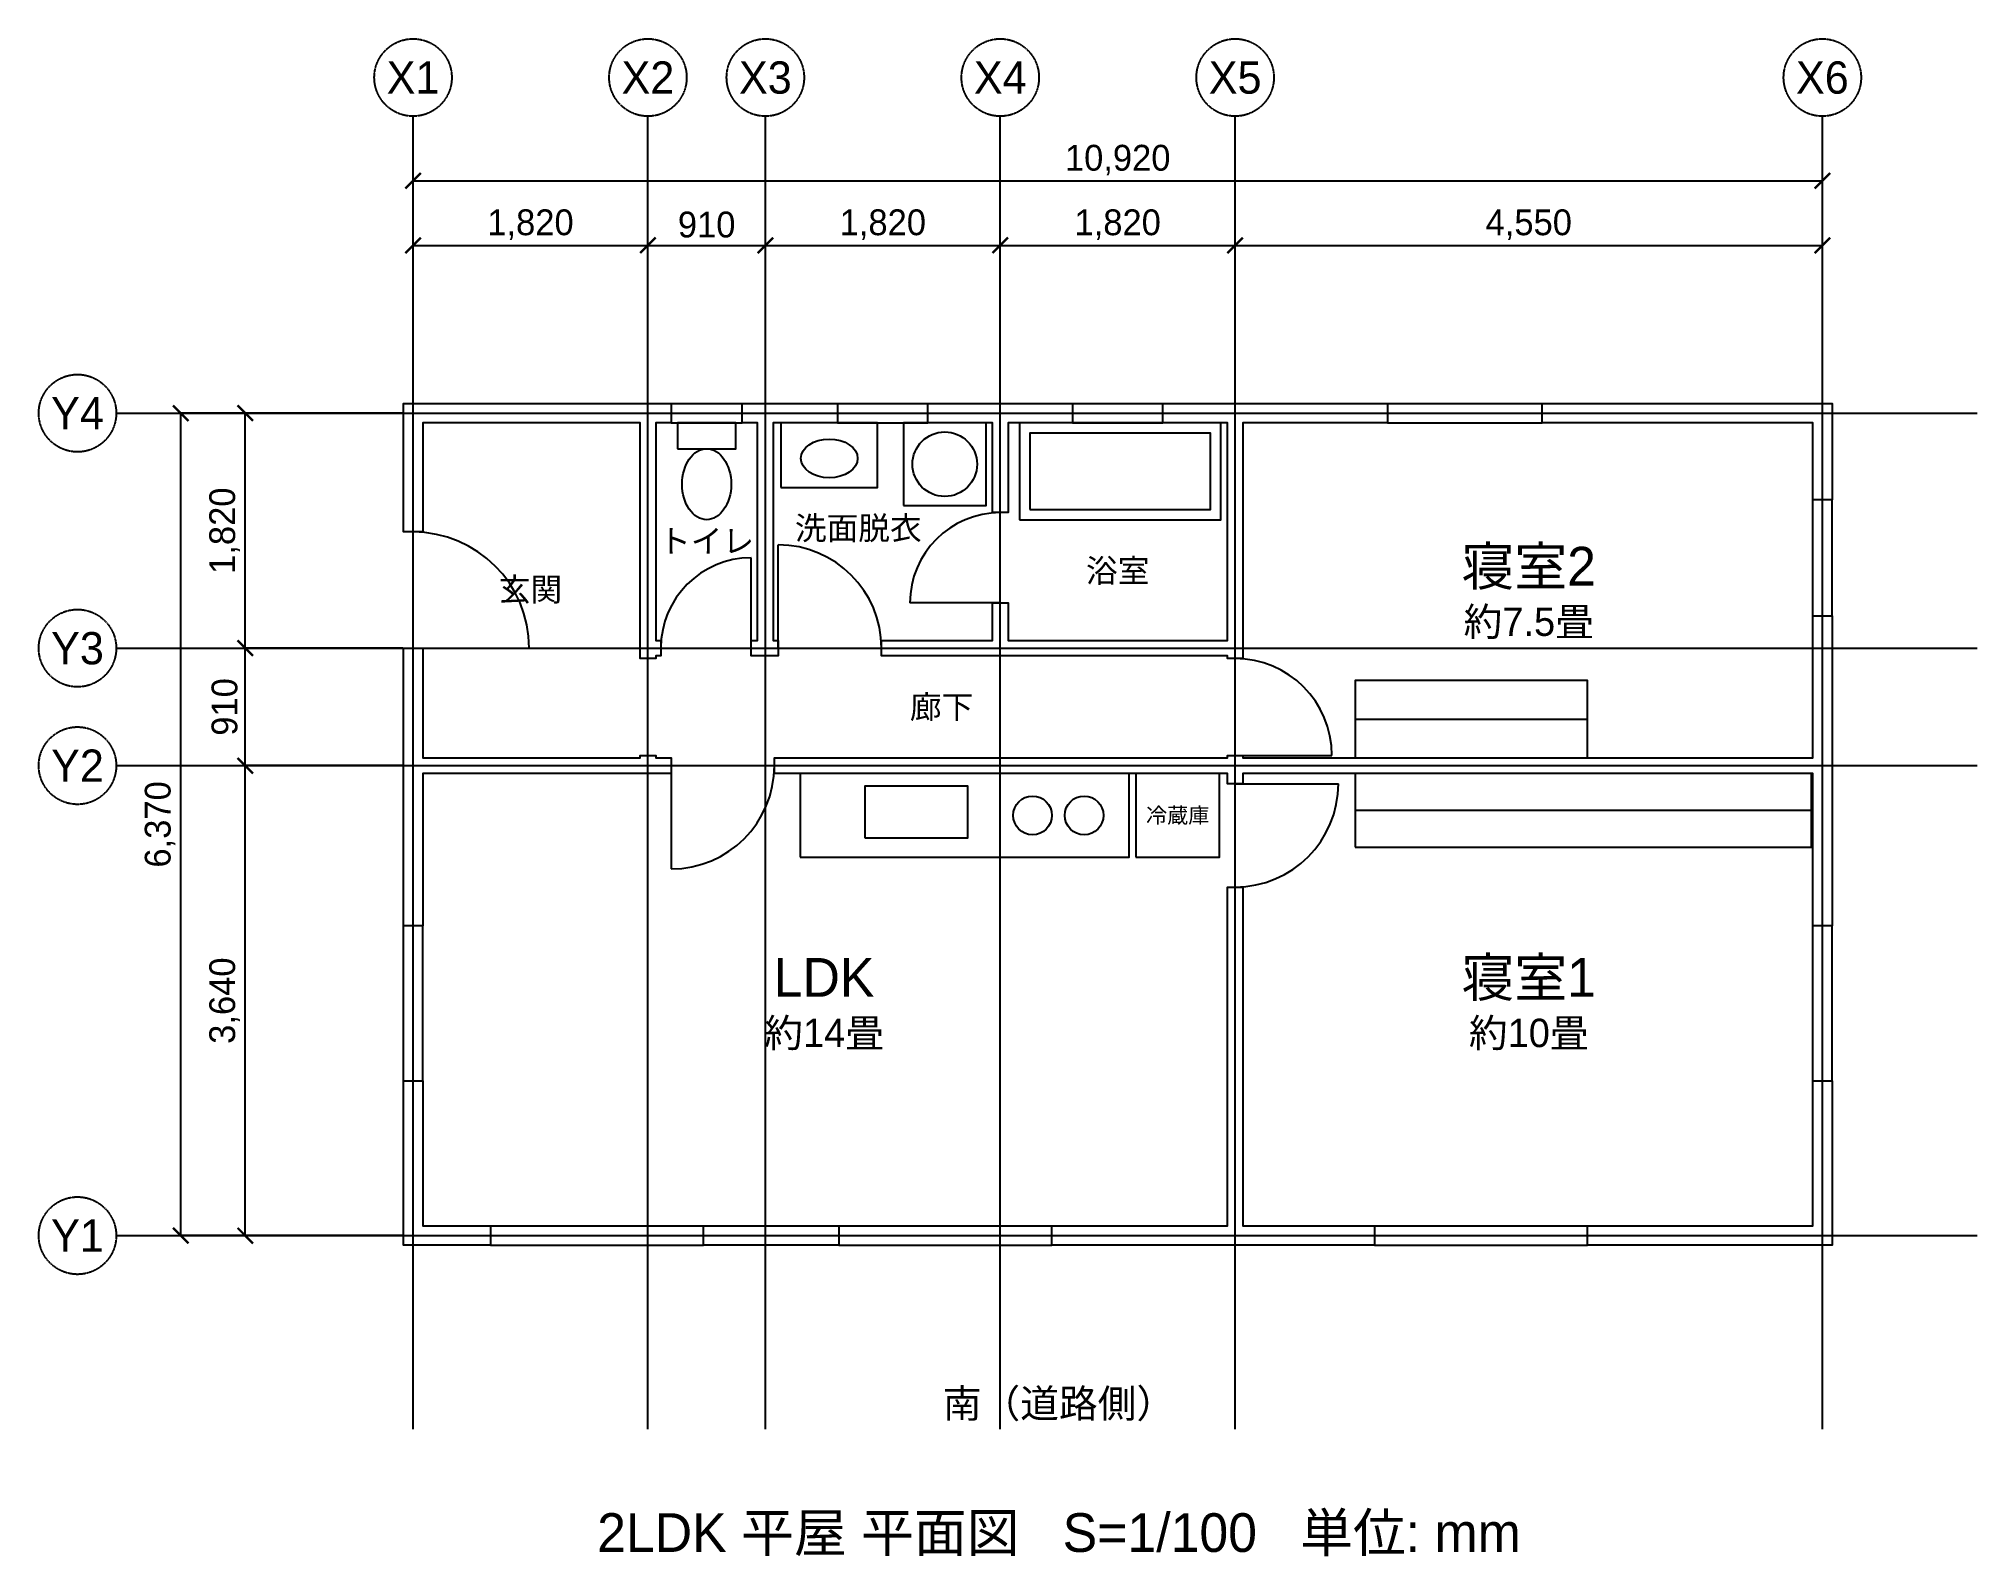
# Model space of a CAD drawing. Header units: millimetres. Extents: x -2900 to 12120, y -2483 to 9270.
import ezdxf
from ezdxf.enums import TextEntityAlignment as Align

# ---------------------------------------------------------------- set-up
doc = ezdxf.new("R2010")
doc.units = ezdxf.units.MM
doc.linetypes.add('CENTER', pattern=[5.08, 3.175, -0.635, 0.635, -0.635])
for name, color, linetype in [('DIM', 2, 'CONTINUOUS'), ('DOOR', 3, 'CONTINUOUS'), ('FIXTURE', 8, 'CONTINUOUS'), ('GRID', 1, 'CENTER'), ('TEXT', 7, 'CONTINUOUS'), ('WALL', 7, 'CONTINUOUS'), ('WINDOW', 4, 'CONTINUOUS')]:
    doc.layers.add(name, color=color, linetype=linetype)
doc.styles.add('kst32b', font='kst32b.lff')
doc.styles.add('OpenSansCondensed-Light', font='OpenSansCondensed-Light.ttf')
doc.dimstyles.new('EZDXF', dxfattribs={"dimtxt": 0.25, "dimasz": 0.175, "dimexe": 0.375, "dimexo": 0.125, "dimgap": 0.1, "dimtad": 1, "dimlfac": 100, "dimzin": 12, "dimdsep": 46, "dimtxsty": 'OpenSansCondensed-Light', "dimblk": 'ARCHTICK', "dimcen": 2.5, "dimazin": 3, "dimtfac": 0.5, "dimtmove": 2, "dimatfit": 3})

# ---------------------------------------------------------------- blocks, each defined once
blk = doc.blocks.new('_ARCHTICK')
at = {"color": 0, "linetype": 'BYBLOCK', "const_width": 0.15}
blk.add_lwpolyline([(-0.5, -0.5), (0.5, 0.5)], dxfattribs=at)

msp = doc.modelspace()

# ---------------------------------------------------------------- linework, layer by layer
at = {"layer": 'DOOR'}
for p, q in [((2830, 4550), (2830, 5350)), ((2620, 4550), (2620, 5250)), ((4550, 4900), (3850, 4900)), ((0, 4550), (900, 4550)), ((2000, 3640), (2000, 2840)), ((6370, 3720), (7120, 3720)), ((6370, 3500), (7170, 3500))]:
    msp.add_line(p, q, dxfattribs=at)
for centre, radius, start, end in [((4550, 4900), 700, 90, 180), ((0, 4550), 900, 0, 90), ((2830, 4550), 800, 0, 90), ((2620, 4550), 700, 90, 180), ((6370, 3720), 750, 0, 90), ((2000, 3640), 800, 270, 360), ((6370, 3500), 800, 270, 360)]:
    msp.add_arc(centre, radius, start, end, dxfattribs=at)
at = {"layer": 'FIXTURE'}
for p, q in [((7300, 4000), (9100, 4000)), ((7300, 3295), (10835, 3295))]:
    msp.add_line(p, q, dxfattribs=at)
for points in [[(2050, 6095), (2500, 6095), (2500, 6295), (2050, 6295)], [(2850, 5795), (3600, 5795), (3600, 6295), (2850, 6295)], [(3800, 5655), (4440, 5655), (4440, 6295), (3800, 6295)], [(4700, 5545), (6260, 5545), (6260, 6295), (4700, 6295)], [(4780, 5625), (6180, 5625), (6180, 6215), (4780, 6215)], [(7300, 3700), (9100, 3700), (9100, 4300), (7300, 4300)], [(3000, 2930), (5550, 2930), (5550, 3580), (3000, 3580)], [(3500, 3080), (4300, 3080), (4300, 3480), (3500, 3480)], [(5600, 2930), (6250, 2930), (6250, 3580), (5600, 3580)], [(7300, 3010), (10835, 3010), (10835, 3580), (7300, 3580)]]:
    msp.add_lwpolyline(points, close=True, dxfattribs=at)
for centre, radius in [((4120, 5975), 250), ((4800, 3255), 150), ((5200, 3255), 150)]:
    msp.add_circle(centre, radius, dxfattribs=at)
for centre, major_axis, ratio in [((3225, 6020), (220, 0), 0.681818182), ((2275, 5820), (0, 275), 0.690909091)]:
    msp.add_ellipse(centre, major_axis=major_axis, ratio=ratio, dxfattribs=at)
at = {"layer": 'GRID'}
for p, q in [((0, -1500), (0, 8670)), ((1820, -1500), (1820, 8670)), ((2730, -1500), (2730, 8670)), ((4550, -1500), (4550, 8670)), ((6370, -1500), (6370, 8670)), ((10920, -1500), (10920, 8670)), ((-2300, 6370), (12120, 6370)), ((-2300, 4550), (12120, 4550)), ((-2300, 3640), (12120, 3640)), ((-2300, 0), (12120, 0))]:
    msp.add_line(p, q, dxfattribs=at)
for centre in [(0, 8970), (1820, 8970), (2730, 8970), (4550, 8970), (6370, 8970), (10920, 8970), (-2600, 6370), (-2600, 4550), (-2600, 3640), (-2600, 0)]:
    msp.add_circle(centre, 300, dxfattribs=at)
at = {"layer": 'WALL'}
for points in [[(-75, 6295), (-75, 6370), (-75, 6445), (75, 6445), (2000, 6445), (2000, 6295), (1880, 6295), (1880, 4610), (1920, 4610), (1920, 4490), (1880, 4490), (1880, 4470), (1760, 4470), (1760, 4490), (1760, 4610), (1760, 6295), (75, 6295), (75, 5450), (-75, 5450)], [(3290, 6445), (3290, 6295), (2790, 6295), (2790, 4610), (2830, 4610), (2830, 4490), (2790, 4490), (2670, 4490), (2620, 4490), (2620, 4610), (2670, 4610), (2670, 6295), (2550, 6295), (2550, 6445)], [(7550, 6445), (7550, 6295), (6430, 6295), (6430, 4610), (6430, 4490), (6430, 4470), (6310, 4470), (6310, 4490), (4610, 4490), (4490, 4490), (3630, 4490), (3630, 4610), (4490, 4610), (4490, 4900), (4610, 4900), (4610, 4610), (6310, 4610), (6310, 6295), (5810, 6295), (5810, 6445)], [(5110, 6445), (5110, 6295), (4610, 6295), (4610, 5600), (4490, 5600), (4490, 6295), (3990, 6295), (3990, 6445)], [(10845, 6445), (10920, 6445), (10995, 6445), (10995, 6295), (10995, 5700), (10845, 5700), (10845, 6295), (8750, 6295), (8750, 6445)], [(10995, 2400), (10845, 2400), (10845, 3580), (6430, 3580), (6430, 3500), (6310, 3500), (6310, 3580), (2800, 3580), (2800, 3700), (6310, 3700), (6310, 3720), (6430, 3720), (6430, 3700), (10845, 3700), (10845, 4800), (10995, 4800)], [(-75, 4550), (75, 4550), (75, 3700), (1760, 3700), (1760, 3720), (1880, 3720), (1880, 3700), (2000, 3700), (2000, 3580), (1880, 3580), (1760, 3580), (75, 3580), (75, 2400), (-75, 2400)], [(4950, -75), (4950, 75), (6310, 75), (6310, 2700), (6430, 2700), (6430, 75), (7450, 75), (7450, -75)], [(75, -75), (0, -75), (-75, -75), (-75, 75), (-75, 1200), (75, 1200), (75, 75), (600, 75), (600, -75)], [(10845, -75), (9100, -75), (9100, 75), (10845, 75), (10845, 1200), (10995, 1200), (10995, 75), (10995, 0), (10995, -75)], [(2250, -75), (2250, 75), (3300, 75), (3300, -75)]]:
    msp.add_lwpolyline(points, close=True, dxfattribs=at)
at = {"layer": 'WINDOW'}
for p, q in [((2000, 6445), (2550, 6445)), ((2000, 6370), (2550, 6370)), ((3290, 6445), (3990, 6445)), ((3290, 6370), (3990, 6370)), ((5110, 6445), (5810, 6445)), ((5110, 6370), (5810, 6370)), ((7550, 6445), (8750, 6445)), ((7550, 6370), (8750, 6370)), ((2000, 6295), (2550, 6295)), ((3290, 6295), (3990, 6295)), ((5110, 6295), (5810, 6295)), ((7550, 6295), (8750, 6295)), ((10845, 4800), (10845, 5700)), ((10920, 4800), (10920, 5700)), ((10995, 4800), (10995, 5700)), ((-75, 1200), (-75, 2400)), ((0, 1200), (0, 2400)), ((75, 1200), (75, 2400)), ((10845, 1200), (10845, 2400)), ((10920, 1200), (10920, 2400)), ((10995, 1200), (10995, 2400)), ((600, 75), (2250, 75)), ((600, 0), (2250, 0)), ((3300, 75), (4950, 75)), ((3300, 0), (4950, 0)), ((7450, 75), (9100, 75)), ((7450, 0), (9100, 0)), ((600, -75), (2250, -75)), ((3300, -75), (4950, -75)), ((7450, -75), (9100, -75))]:
    msp.add_line(p, q, dxfattribs=at)

# ---------------------------------------------------------------- texts
at = {"layer": 'FIXTURE', "style": 'kst32b'}
msp.add_text('冷蔵庫', height=120, dxfattribs=at).set_placement((5925, 3255), align=Align.MIDDLE_CENTER)
at = {"layer": 'GRID', "style": 'kst32b'}
for s, p in [('X1', (0, 8970)), ('X2', (1820, 8970)), ('X3', (2730, 8970)), ('X4', (4550, 8970)), ('X5', (6370, 8970)), ('X6', (10920, 8970)), ('Y4', (-2600, 6370)), ('Y3', (-2600, 4550)), ('Y2', (-2600, 3640)), ('Y1', (-2600, 0))]:
    msp.add_text(s, height=250, dxfattribs=at).set_placement(p, align=Align.MIDDLE_CENTER)
at = {"layer": 'TEXT', "style": 'kst32b'}
for s, height, p in [('洗面脱衣', 180, (3450, 5480)), ('トイレ', 180, (2275, 5380)), ('浴室', 180, (5460, 5150)), ('寝室2', 300, (8645, 5185)), ('玄関', 180, (910, 5005)), ('約7.5畳', 220, (8645, 4755)), ('廊下', 180, (4095, 4095)), ('LDK', 300, (3185, 2000)), ('寝室1', 300, (8645, 2000)), ('約14畳', 220, (3185, 1570)), ('約10畳', 220, (8645, 1570)), ('南（道路側）', 220, (5005, -1300)), ('2LDK 平屋 平面図   S=1/100   単位: mm', 300, (5005, -2300))]:
    msp.add_text(s, height=height, dxfattribs=at).set_placement(p, align=Align.MIDDLE_CENTER)

# ---------------------------------------------------------------- dimensions: what is measured, and where the dimension line sits
at = {"layer": 'DIM'}
for base, p1, p2, text in [((0, 8170), (0, 6370), (10920, 6370), '10,920'), ((0, 7670), (0, 6370), (1820, 6370), '1,820'), ((1820, 7670), (1820, 6370), (2730, 6370), '910'), ((2730, 7670), (2730, 6370), (4550, 6370), '1,820'), ((4550, 7670), (4550, 6370), (6370, 6370), '1,820'), ((6370, 7670), (6370, 6370), (10920, 6370), '4,550')]:
    msp.add_linear_dim(base=base, p1=p1, p2=p2, text=text, dimstyle='EZDXF', override={"dimtxt": 200, "dimasz": 120, "dimexo": 80, "dimgap": 60, "dimtad": 1, "dimdec": 0, "dimtxsty": 'kst32b'}, dxfattribs=at).render()
for base, p1, p2, text in [((-1800, 0), (0, 0), (0, 6370), '6,370'), ((-1300, 4550), (0, 4550), (0, 6370), '1,820'), ((-1300, 3640), (0, 3640), (0, 4550), '910'), ((-1300, 0), (0, 0), (0, 3640), '3,640')]:
    msp.add_linear_dim(base=base, p1=p1, p2=p2, angle=90, text=text, dimstyle='EZDXF', override={"dimtxt": 200, "dimasz": 120, "dimexo": 80, "dimgap": 60, "dimtad": 1, "dimdec": 0, "dimtxsty": 'kst32b'}, dxfattribs=at).render()

doc.saveas('drawing.dxf')
